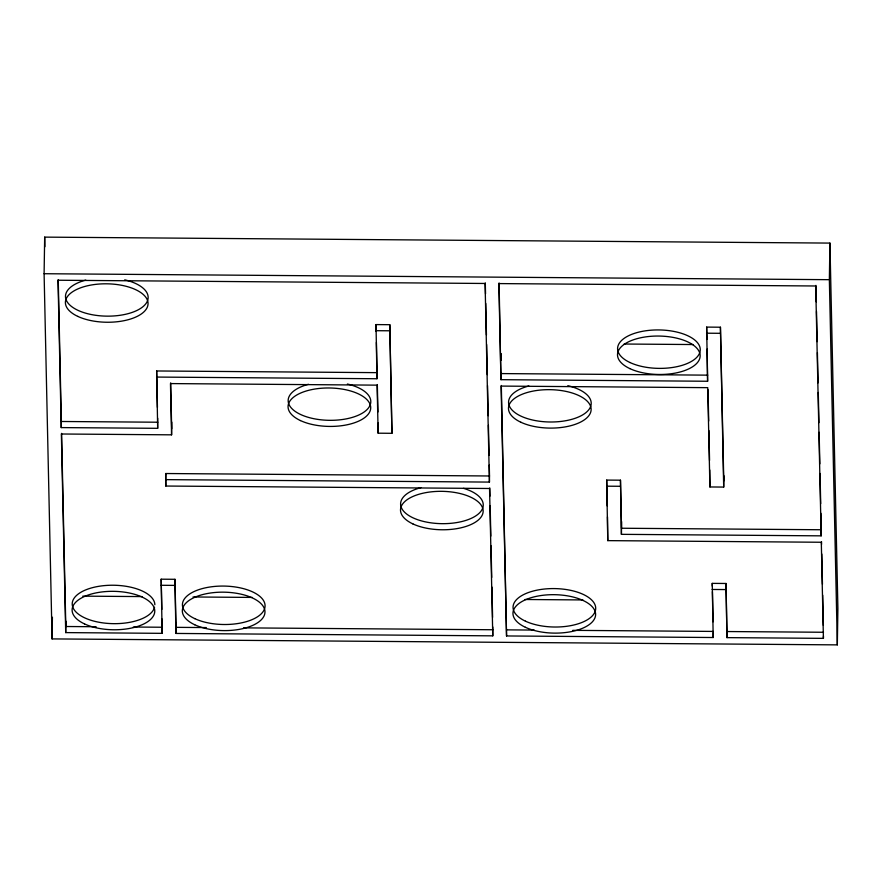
<?xml version="1.0" encoding="UTF-8"?>
<svg xmlns="http://www.w3.org/2000/svg" width="882" height="882" viewBox="0 0 882 882"><rect width="100%" height="100%" fill="white"/><g stroke="black" fill="none" stroke-linecap="round" stroke-linejoin="round"><path stroke-width="1.32" d="M44.1 273.718L44.673 237.126L829.929 243.09L837.9 608.282L837.327 644.874L52.071 638.91L44.1 273.718L829.356 279.682L837.327 644.874M52.071 638.91L52.413 617.224M157.68 418.178L157.669 428.321L61.233 427.594L61.365 418.84M162.056 618.999L162.145 633.342L65.709 632.603L65.885 621.204M157.669 428.321L156.643 370.969L377.066 372.645L376.405 342.437M162.145 633.342L161.185 579.187L174.967 579.298L176.014 627.345L206.322 627.576M165.673 479.632L165.772 473.524L489.51 475.982L489.422 482.09L165.673 479.632L165.816 486.037L489.554 488.496L492.773 635.845L175.915 633.441L174.967 579.298M165.816 486.037L165.772 473.524M65.709 632.603L61.376 433.999L171.582 434.837L171.781 422.103M175.915 633.441L176.08 623.365M156.544 377.066L376.967 378.742L376.019 324.587L389.789 324.697L391.939 433.305L378.158 433.194L377.11 385.147L170.469 383.582L171.582 434.837M376.967 378.742L377.044 373.858M378.158 433.194L378.169 422.985M391.939 433.305L389.789 324.697M492.773 635.845L492.806 626.992M707.132 349.074L707.607 381.256L500.954 379.679L499.08 282.968M501.263 360.33L501.362 353.693M713.273 632.648L713.196 637.521L506.555 635.955L501.318 385.478M713.196 637.521L712.248 583.377L726.018 583.476L726.977 637.631L823.413 638.359L821.307 542.254L607.775 540.633L606.684 480.084L620.465 480.183L621.512 528.241L821.263 529.751L821.175 535.848L621.413 534.338L620.465 480.183M607.775 540.633L607.489 516.841M621.413 534.338L621.612 521.604M707.607 381.256L706.647 327.101L720.429 327.211L723.78 480.966M723.868 475.663L723.692 487.073L709.911 486.963L709.767 469.985M723.692 487.073L720.429 327.211M726.977 637.631L726.018 583.476M823.413 638.359L823.446 635.922M829.356 279.682L829.929 243.09M375.919 330.695L389.701 330.794M706.559 333.198L720.329 333.308M624.147 344.024L693.02 344.542M501.053 373.582L707.695 375.148M157.768 422.224L61.332 421.486L58.234 279.638M606.584 486.18L620.366 486.28M161.097 585.284L174.868 585.394M712.149 589.474L725.93 589.573M82.82 596.144L142.057 596.585M193.026 596.971L252.263 597.423M525.033 599.495L582.892 599.936M96.116 626.738L65.808 626.507L61.586 433.371M133.303 627.025L162.244 627.245M243.52 627.863L492.873 629.748M506.643 629.858L534.205 630.068M572.771 630.354L713.295 631.424M727.066 631.534L823.501 632.262M815.938 285.382L816.291 301.853M816.5 311.467L817.162 341.665M817.405 352.646L818.066 382.854M818.276 392.468L818.926 422.665M819.135 432.279L819.83 463.855M820.039 473.469L820.701 503.666M820.91 513.28L821.263 529.751M821.528 541.647L821.583 544.392M821.792 554.006L822.454 584.215M822.697 595.196L823.358 625.393M821.175 535.848L815.718 285.988L498.859 283.585L500.954 379.679M706.647 327.101L706.923 339.46M708.014 389.723L708.698 421.012M708.908 430.537L709.558 460.459M712.248 583.377L712.303 586.122M712.424 591.613L713.086 621.81M709.911 486.963L707.739 387.661L501.097 386.084L506.555 635.955M606.684 480.084L607.246 505.948M485.298 282.857L485.541 293.816M485.75 303.397L486.434 334.906M486.644 344.498L487.305 374.63M487.537 385.588L488.198 415.72M488.408 425.311L489.069 455.443M489.278 465.035L489.51 475.982M489.775 487.9L489.951 496.169M490.172 505.805L490.822 536.102M491.042 545.749L491.726 577.423M491.935 587.059L492.597 617.356M489.422 482.09L485.089 283.475L58.014 280.233L61.233 427.594M376.019 324.587L376.173 331.456M377.331 384.541L377.926 411.993M170.678 382.876L171.681 428.729M156.643 370.969L157.437 407.385M161.185 579.187L161.847 609.396M44.673 237.126L44.883 246.74M463.546 488.341A41.333 19.217 0.9 0 1 473.193 517.403A41.333 19.217 0.9 0 1 410.207 516.378A41.333 19.217 0.9 0 1 420.901 487.647M347.387 384.012A41.333 19.217 0.9 0 1 362.513 413.063A41.333 19.217 0.9 0 1 298.678 413.537A41.333 19.217 0.9 0 1 308.446 384.309M154.559 607.268A41.333 19.217 0.9 0 1 90.173 620.013A41.333 19.217 0.9 0 1 94.076 587.258A41.333 19.217 0.9 0 1 154.857 604.765M124.737 279.826A41.333 19.217 0.9 0 1 139.863 308.876A41.333 19.217 0.9 0 1 76.017 309.362A41.333 19.217 0.9 0 1 85.786 280.123M567.81 385.688A41.333 19.217 0.9 0 1 582.936 414.727A41.333 19.217 0.9 0 1 519.101 415.213A41.333 19.217 0.9 0 1 528.869 385.974M84.507 623.916A41.333 19.217 0.9 0 0 153.468 615.823A41.333 19.217 0.9 0 0 102.334 591.899A41.333 19.217 0.9 0 0 84.507 623.916M194.724 624.754A41.333 19.217 0.9 0 0 263.674 616.661A41.333 19.217 0.9 0 0 212.54 592.737A41.333 19.217 0.9 0 0 194.724 624.754M525.352 627.267A41.333 19.217 0.9 0 0 594.314 619.175A41.333 19.217 0.9 0 0 543.18 595.251A41.333 19.217 0.9 0 0 525.352 627.267M629.902 368.632A41.333 19.217 0.9 0 0 698.853 360.54A41.333 19.217 0.9 0 0 647.73 336.615A41.333 19.217 0.9 0 0 629.902 368.632M520.876 422.246A41.333 19.217 0.9 0 0 589.837 414.154A41.333 19.217 0.9 0 0 538.704 390.23A41.333 19.217 0.9 0 0 520.876 422.246M412.908 523.919A41.333 19.217 0.9 0 0 481.859 515.827A41.333 19.217 0.9 0 0 430.725 491.902A41.333 19.217 0.9 0 0 412.908 523.919M300.453 420.571A41.333 19.217 0.9 0 0 369.415 412.478A41.333 19.217 0.9 0 0 318.281 388.554A41.333 19.217 0.9 0 0 300.453 420.571M77.792 316.395A41.333 19.217 0.9 0 0 146.754 308.303A41.333 19.217 0.9 0 0 95.62 284.379A41.333 19.217 0.9 0 0 77.792 316.395M194.812 618.657A41.333 19.217 0.9 0 0 263.773 610.564A41.333 19.217 0.9 0 0 212.639 586.64A41.333 19.217 0.9 0 0 194.812 618.657M629.991 362.524A41.333 19.217 0.9 0 0 698.952 354.443A41.333 19.217 0.9 0 0 647.818 330.507A41.333 19.217 0.9 0 0 629.991 362.524M525.452 621.171A41.333 19.217 0.9 0 0 594.402 613.078A41.333 19.217 0.9 0 0 543.279 589.154A41.333 19.217 0.9 0 0 525.452 621.171"/></g></svg>
